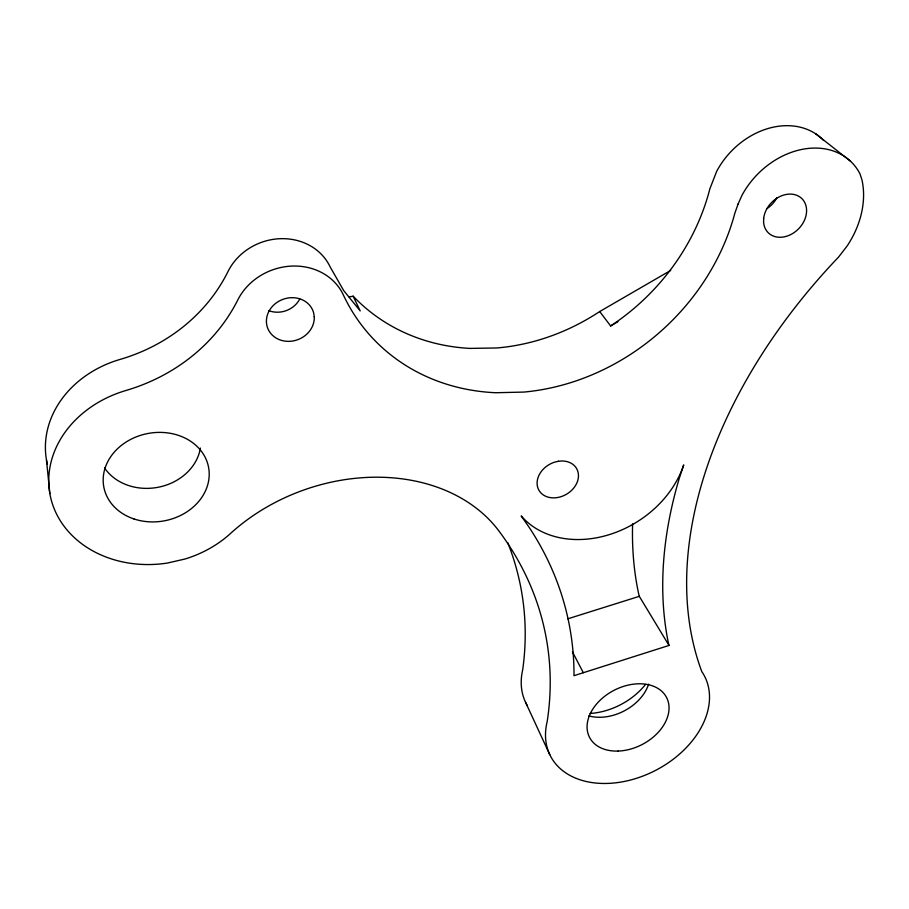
<?xml version="1.0" encoding="UTF-8"?>
<svg xmlns="http://www.w3.org/2000/svg" width="909" height="909" viewBox="0 0 909 909"><rect width="100%" height="100%" fill="white"/><g stroke="black" fill="none" stroke-linecap="round" stroke-linejoin="round"><path stroke-width="1.36" d="M348.908 296.8L353.283 296.311A209.445 184.675 -43.5 0 0 469.908 348.397L496.666 347.977A209.445 184.675 -43.5 0 0 599.701 311.537L670.717 270.405M599.701 311.537L610.632 325.956L617.95 321.718M669.001 645.447L573.954 675.694L573.999 673.228A474.737 351.863 -11.3 0 0 528.731 526.72L521.209 515.937A95.945 75.538 -32.1 0 0 609.587 534.537A95.945 75.538 -32.1 0 0 683.693 464.931L679.387 477.941A483.736 318.491 -40.4 0 0 668.376 642.947L669.001 645.447L639.311 596.338L638.675 593.884A463.147 314.309 -41.1 0 1 632.607 523.845M567.795 618.824L639.311 596.338M815.771 133.862L850.529 161.245M572.431 651.833L583.317 672.717M353.056 296.039L360.214 310.923L343.647 290.516L330.206 267.019A56.563 50.745 -19.9 0 0 279.927 238.703A56.563 50.745 -19.9 0 0 228.091 271.337A181.55 166.267 5 0 1 119.988 359.441A103.285 87.321 -9.8 0 0 47.313 464.09M525.572 702.327L549.786 754.663M46.473 459.977L49.847 493.576M299.754 299.038A23.464 21.043 -19.9 0 1 268.905 310.696M648.64 684.125A42.223 30.304 -27.4 0 1 588.827 715.883M200.4 448.069A51.608 43.621 -9.8 0 1 158.905 487.11A51.608 43.621 -9.8 0 1 104.558 467.942M507.779 542.707A426.855 324.161 -10.6 0 1 522.686 669.831A83.287 60.392 -27.5 0 0 527.413 705.816M776.865 197.696A23.214 18.521 -46.2 0 1 767.185 208.491M823.679 140.475A72.095 57.233 -46.3 0 0 716.599 171.494L709.838 188.913A213.183 186.856 -42.9 0 1 610.632 325.956M645.549 684.397A59.96 43.462 -27.5 0 1 590.066 713.474M763.662 218.512L763.594 222.194A23.964 18.85 -45.4 0 0 796.023 231.159A23.964 18.85 -45.4 0 0 796.704 195.276A23.964 18.85 -45.4 0 0 763.662 218.512M738.085 204.036L734.87 213.149A220.421 190.935 -41.9 0 1 523.698 392.086L495.757 392.733A220.421 190.935 -41.9 0 1 343.295 294.846A58.483 51.824 -20.3 0 0 291.516 266.098A58.483 51.824 -20.3 0 0 237.874 299.777A187.958 170.778 2.7 0 1 125.953 390.484A106.66 88.98 -10.5 0 0 50.824 498.291A106.66 88.98 -10.5 0 0 167.631 563.012L185.084 558.99A106.66 88.98 -10.5 0 0 230.477 533.503A175.346 135.884 -19.8 0 1 498.848 530.89A446.808 330.74 -11.3 0 1 547.173 721.621A86.764 61.108 -27.4 0 0 637.118 778.104A86.764 61.108 -27.4 0 0 701.816 671.626A457.159 300.686 -40.3 0 1 838.553 257.088L847.12 246.009A88.003 69.254 -45.5 0 0 861.937 179.755L859.959 173.789A74.436 58.244 -45.6 0 0 803.147 149.178A74.436 58.244 -45.6 0 0 741.994 195.299L738.085 204.036M558.456 461.261L554.831 462.09A21.748 17.18 -30.2 0 0 540.81 492.826A21.748 17.18 -30.2 0 0 575.954 484.781A21.748 17.18 -30.2 0 0 558.456 461.261M314.241 316.605L313.65 312.901A24.259 21.498 -20.3 0 0 275.007 303.89A24.259 21.498 -20.3 0 0 280.79 340.171A24.259 21.498 -20.3 0 0 314.241 316.605M618.086 751.073A43.371 30.531 -27.4 0 0 667.479 699.498A43.371 30.531 -27.4 0 0 598.611 701.759A43.371 30.531 -27.4 0 0 618.086 751.073M133.907 518.925A53.301 44.439 -10.6 0 0 209.002 470.214A53.301 44.439 -10.6 0 0 125.658 442.331A53.301 44.439 -10.6 0 0 133.907 518.925"/></g></svg>
